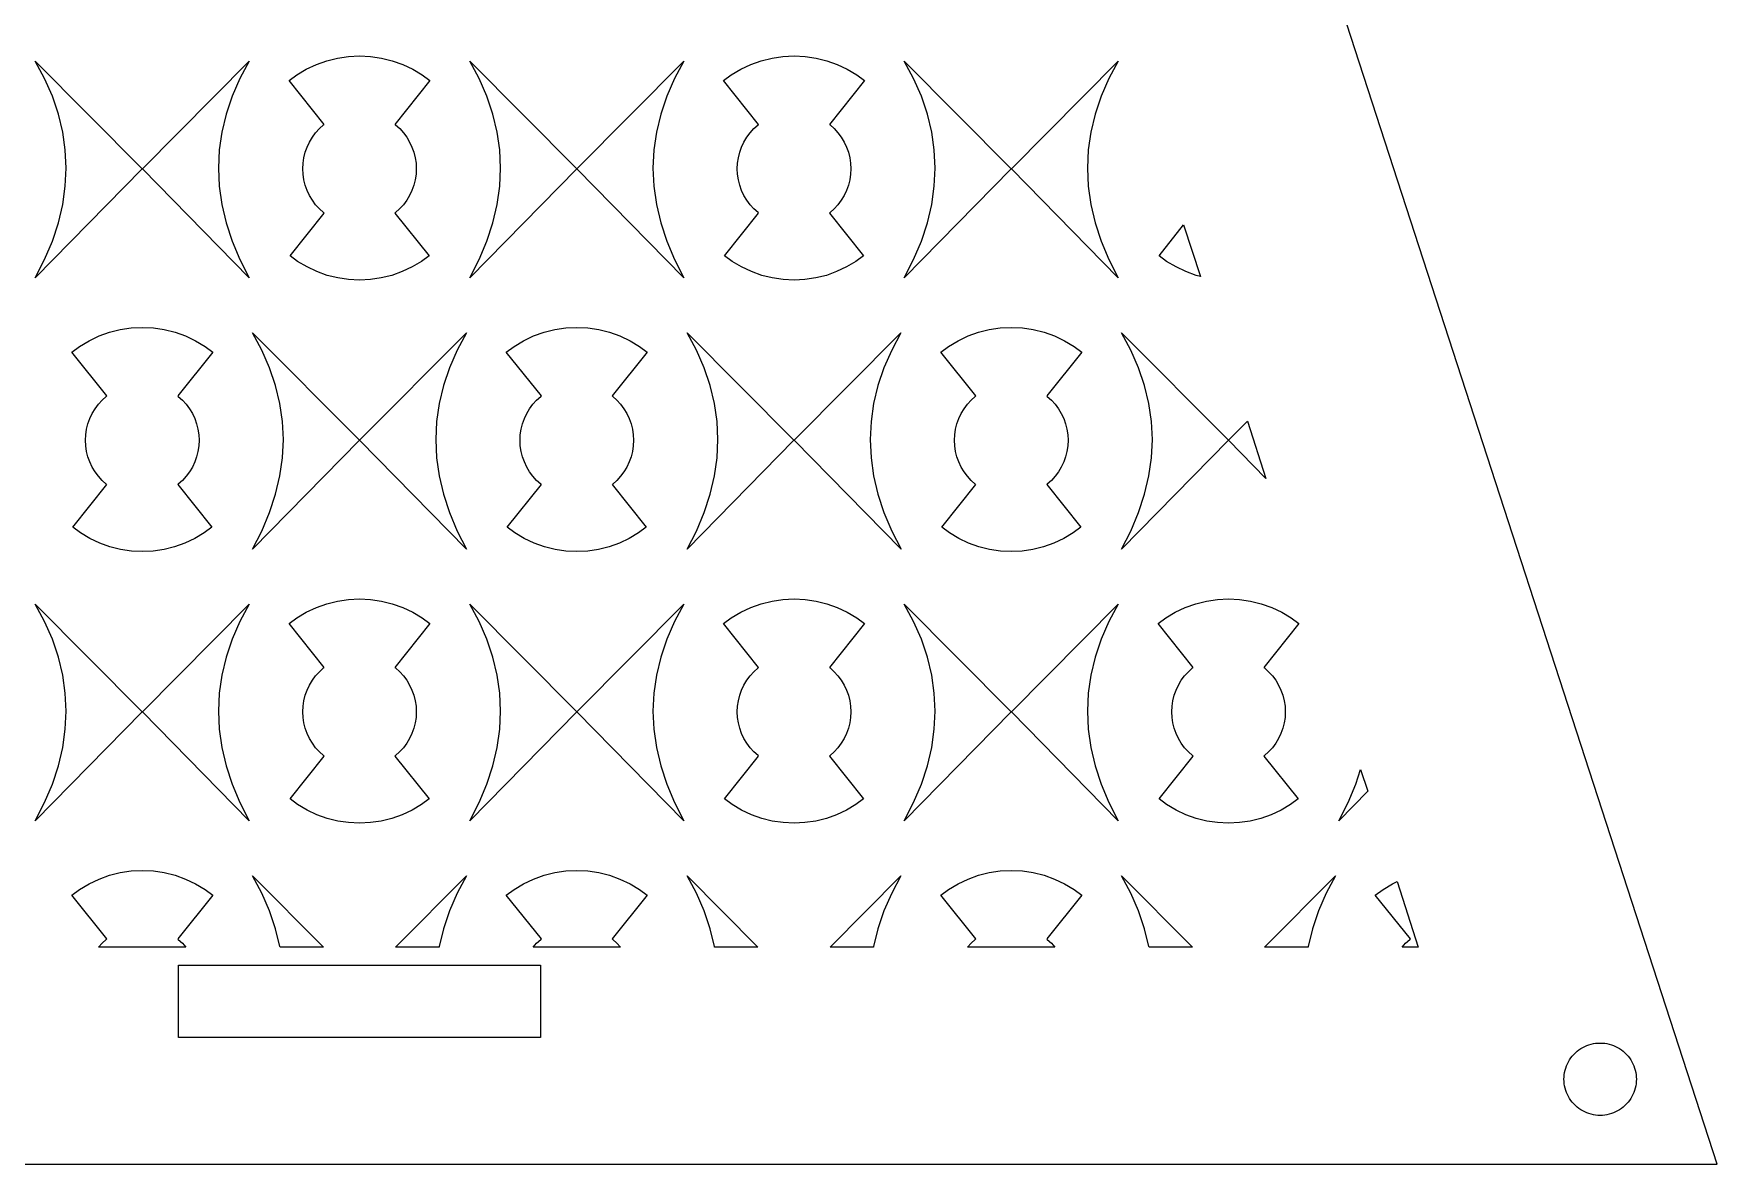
# Model space of a CAD drawing. Header units: metres. Extents: x -75 to 75, y 0 to 231.
# Drawn here: x -18 to 75, y 0 to 62.5 of the extents above; entities that cross this region are included whole.
import ezdxf

# ---------------------------------------------------------------- set-up
doc = ezdxf.new("R2010")
doc.units = ezdxf.units.M

msp = doc.modelspace()

# ---------------------------------------------------------------- linework, layer by layer
for p, q in [((75, 0), (0, 230.826)), ((-17.3955, 59.9837), (-17.9086, 60.9409)), ((-17.9086, 60.9409), (-12.0044, 55)), ((-11.9952, 55), (-6.091, 60.9409)), ((-6.091, 60.9409), (-6.60416, 59.9837)), ((-3.46436, 60.186), (-2.93976, 60.5005)), ((-2.93976, 60.5005), (-2.38632, 60.7623)), ((-2.38632, 60.7623), (-1.80954, 60.9683)), ((-1.80954, 60.9683), (-1.21628, 61.1171)), ((-1.21628, 61.1171), (-0.61157, 61.2068)), ((-0.61157, 61.2068), (0, 61.237)), ((0, 61.237), (0.61157, 61.2068)), ((0.61157, 61.2068), (1.21719, 61.1166)), ((1.21719, 61.1166), (1.81, 60.9683)), ((1.81, 60.9683), (2.38632, 60.7623)), ((2.38632, 60.7623), (2.93976, 60.5005)), ((2.93976, 60.5005), (3.46481, 60.1855)), ((6.60416, 59.9837), (6.091, 60.9409)), ((6.091, 60.9409), (11.9952, 55)), ((12.0044, 55), (17.9086, 60.9409)), ((17.9086, 60.9409), (17.3955, 59.9837)), ((20.5353, 60.186), (21.0599, 60.5005)), ((21.0599, 60.5005), (21.6133, 60.7623)), ((21.6133, 60.7623), (22.1901, 60.9683)), ((22.1901, 60.9683), (22.7834, 61.1171)), ((22.7834, 61.1171), (23.3881, 61.2068)), ((23.3881, 61.2068), (23.9996, 61.237)), ((23.9996, 61.237), (24.6112, 61.2068)), ((24.6112, 61.2068), (25.2168, 61.1166)), ((25.2168, 61.1166), (25.8096, 60.9683)), ((25.8096, 60.9683), (26.386, 60.7623)), ((26.386, 60.7623), (26.9394, 60.5005)), ((26.9394, 60.5005), (27.4644, 60.1855)), ((30.6042, 59.9837), (30.0911, 60.9409)), ((30.0911, 60.9409), (35.9953, 55)), ((36.0045, 55), (41.9087, 60.9409)), ((41.9087, 60.9409), (41.3956, 59.9837)), ((-16.967, 59.0031), (-17.3955, 59.9837)), ((-6.60416, 59.9837), (-7.03262, 59.0036)), ((-3.89145, 59.8692), (-3.46436, 60.186)), ((-1.95511, 57.4486), (-3.89145, 59.8692)), ((3.89145, 59.8692), (1.95511, 57.4486)), ((3.46481, 60.1855), (3.89145, 59.8692)), ((7.03262, 59.0031), (6.60416, 59.9837)), ((17.3955, 59.9837), (16.967, 59.0036)), ((20.1082, 59.8692), (20.5353, 60.186)), ((22.0445, 57.4486), (20.1082, 59.8692)), ((27.8915, 59.8688), (25.9552, 57.4486)), ((27.4644, 60.1855), (27.8915, 59.8688)), ((31.0327, 59.0031), (30.6042, 59.9837)), ((41.3956, 59.9837), (40.9671, 59.0036)), ((-16.6338, 58.0185), (-16.967, 59.0031)), ((-7.03262, 59.0036), (-7.36588, 58.0185)), ((7.36588, 58.0185), (7.03262, 59.0031)), ((16.967, 59.0036), (16.6338, 58.0185)), ((31.366, 58.0185), (31.0327, 59.0031)), ((40.9671, 59.0036), (40.6339, 58.0185)), ((-16.3953, 57.0293), (-16.6338, 58.0185)), ((-7.36588, 58.0185), (-7.60391, 57.0297)), ((7.60437, 57.0293), (7.36588, 58.0185)), ((16.6338, 58.0185), (16.3957, 57.0297)), ((31.6045, 57.0293), (31.366, 58.0185)), ((40.6339, 58.0185), (40.3958, 57.0297)), ((-16.2524, 56.0359), (-16.3953, 57.0293)), ((-7.60391, 57.0297), (-7.74673, 56.0364)), ((-2.76489, 56.4777), (-2.60696, 56.7413)), ((-2.60696, 56.7413), (-2.4234, 56.9885)), ((-2.4234, 56.9885), (-2.21695, 57.2165)), ((-2.21695, 57.2165), (-1.98898, 57.4234)), ((-1.98898, 57.4234), (-1.95511, 57.4486)), ((1.95511, 57.4486), (1.98898, 57.4234)), ((1.98898, 57.4234), (2.21695, 57.2165)), ((2.21695, 57.2165), (2.4234, 56.9885)), ((2.4234, 56.9885), (2.60696, 56.7413)), ((2.60696, 56.7413), (2.76489, 56.4777)), ((7.74719, 56.0359), (7.60437, 57.0293)), ((16.3957, 57.0297), (16.2529, 56.0364)), ((21.2347, 56.4777), (21.3927, 56.7413)), ((21.3927, 56.7413), (21.5762, 56.9885)), ((21.5762, 56.9885), (21.7827, 57.2165)), ((21.7827, 57.2165), (22.0107, 57.4234)), ((22.0107, 57.4234), (22.0445, 57.4486)), ((25.9552, 57.4486), (25.9891, 57.4234)), ((25.9891, 57.4234), (26.217, 57.2165)), ((26.217, 57.2165), (26.4235, 56.9885)), ((26.4235, 56.9885), (26.6071, 56.7413)), ((26.6071, 56.7413), (26.765, 56.4777)), ((31.7473, 56.0359), (31.6045, 57.0293)), ((40.3958, 57.0297), (40.253, 56.0364)), ((-16.2053, 55.0389), (-16.2524, 56.0359)), ((-7.74673, 56.0364), (-7.79434, 55.0389)), ((-3.0748, 55.612), (-3.00018, 55.9096)), ((-3.00018, 55.9096), (-2.89627, 56.1993)), ((-2.89627, 56.1993), (-2.76489, 56.4777)), ((2.76489, 56.4777), (2.89627, 56.1993)), ((2.89627, 56.1993), (3.00018, 55.9096)), ((3.00018, 55.9096), (3.0748, 55.6111)), ((7.79434, 55.0389), (7.74719, 56.0359)), ((16.2529, 56.0364), (16.2053, 55.0389)), ((20.9248, 55.612), (20.9995, 55.9096)), ((20.9995, 55.9096), (21.1034, 56.1993)), ((21.1034, 56.1993), (21.2347, 56.4777)), ((26.765, 56.4777), (26.8964, 56.1993)), ((26.8964, 56.1993), (27.0003, 55.9096)), ((27.0003, 55.9096), (27.0749, 55.6111)), ((31.7944, 55.0389), (31.7473, 56.0359)), ((40.253, 56.0364), (40.2054, 55.0389)), ((-12.0044, 55), (-17.9091, 48.9813)), ((-16.2529, 54.0369), (-16.2053, 55.0389)), ((-6.09055, 48.9813), (-11.9952, 55)), ((-7.79434, 55.0389), (-7.74719, 54.0373)), ((-3.13477, 55), (-3.11966, 55.3072)), ((-3.12012, 54.6933), (-3.13477, 55)), ((-3.11966, 55.3072), (-3.0748, 55.612)), ((3.0748, 55.6111), (3.12012, 55.3067)), ((3.13477, 55), (3.11966, 54.6928)), ((3.12012, 55.3067), (3.13477, 55)), ((11.9952, 55), (6.09055, 48.9813)), ((7.74673, 54.0369), (7.79434, 55.0389)), ((17.9091, 48.9813), (12.0044, 55)), ((16.2053, 55.0389), (16.2524, 54.0373)), ((20.8649, 55), (20.88, 55.3072)), ((20.8795, 54.6933), (20.8649, 55)), ((20.88, 55.3072), (20.9248, 55.612)), ((27.0749, 55.6111), (27.1202, 55.3067)), ((27.1349, 55), (27.1198, 54.6928)), ((27.1202, 55.3067), (27.1349, 55)), ((35.9953, 55), (30.0906, 48.9813)), ((31.7468, 54.0369), (31.7944, 55.0389)), ((41.9092, 48.9813), (36.0045, 55)), ((40.2054, 55.0389), (40.2525, 54.0373)), ((-16.3957, 53.0307), (-16.2529, 54.0369)), ((-7.74719, 54.0373), (-7.60437, 53.0307)), ((-3.0748, 54.3889), (-3.12012, 54.6933)), ((-3.00018, 54.0904), (-3.0748, 54.3889)), ((-2.89627, 53.8007), (-3.00018, 54.0904)), ((3.00018, 54.0904), (2.89627, 53.8002)), ((3.07434, 54.388), (3.00018, 54.0904)), ((3.11966, 54.6928), (3.07434, 54.388)), ((7.60391, 53.0307), (7.74673, 54.0369)), ((16.2524, 54.0373), (16.3953, 53.0307)), ((20.9248, 54.3889), (20.8795, 54.6933)), ((20.9995, 54.0904), (20.9248, 54.3889)), ((21.1034, 53.8007), (20.9995, 54.0904)), ((27.0003, 54.0904), (26.8964, 53.8002)), ((27.0744, 54.388), (27.0003, 54.0904)), ((27.1198, 54.6928), (27.0744, 54.388)), ((31.604, 53.0307), (31.7468, 54.0369)), ((40.2525, 54.0373), (40.3954, 53.0307)), ((-16.6338, 52.0204), (-16.3957, 53.0307)), ((-7.60437, 53.0307), (-7.36588, 52.0204)), ((-2.76489, 53.5223), (-2.89627, 53.8007)), ((-2.60696, 53.2587), (-2.76489, 53.5223)), ((-2.4234, 53.0115), (-2.60696, 53.2587)), ((-2.21695, 52.7835), (-2.4234, 53.0115)), ((2.4234, 53.0115), (2.21649, 52.7831)), ((2.60651, 53.2582), (2.4234, 53.0115)), ((2.76489, 53.5223), (2.60651, 53.2582)), ((2.89627, 53.8002), (2.76489, 53.5223)), ((7.36588, 52.0204), (7.60391, 53.0307)), ((16.3953, 53.0307), (16.6338, 52.0204)), ((21.2347, 53.5223), (21.1034, 53.8007)), ((21.3927, 53.2587), (21.2347, 53.5223)), ((21.5762, 53.0115), (21.3927, 53.2587)), ((21.7827, 52.7835), (21.5762, 53.0115)), ((26.4235, 53.0115), (26.2166, 52.7831)), ((26.6066, 53.2582), (26.4235, 53.0115)), ((26.765, 53.5223), (26.6066, 53.2582)), ((26.8964, 53.8002), (26.765, 53.5223)), ((31.366, 52.0204), (31.604, 53.0307)), ((40.3954, 53.0307), (40.6339, 52.0204)), ((-3.83926, 50.1962), (-1.95511, 52.5514)), ((-1.98898, 52.5766), (-2.21695, 52.7835)), ((-1.95511, 52.5514), (-1.98898, 52.5766)), ((1.98898, 52.5766), (1.95511, 52.5514)), ((1.95511, 52.5514), (3.83926, 50.1962)), ((2.21649, 52.7831), (1.98898, 52.5766)), ((20.1604, 50.1962), (22.0445, 52.5514)), ((22.0107, 52.5766), (21.7827, 52.7835)), ((22.0445, 52.5514), (22.0107, 52.5766)), ((25.9891, 52.5766), (25.9552, 52.5514)), ((25.9552, 52.5514), (27.8389, 50.1967)), ((26.2166, 52.7831), (25.9891, 52.5766)), ((-16.967, 51.0051), (-16.6338, 52.0204)), ((-7.36588, 52.0204), (-7.03262, 51.0056)), ((7.03262, 51.0051), (7.36588, 52.0204)), ((16.6338, 52.0204), (16.967, 51.0056)), ((31.0327, 51.0051), (31.366, 52.0204)), ((40.6339, 52.0204), (40.9671, 51.0056)), ((44.1605, 50.1962), (45.5204, 51.8961)), ((45.5204, 51.8961), (46.4437, 49.0544)), ((-17.3955, 49.9861), (-16.967, 51.0051)), ((-7.03262, 51.0056), (-6.60416, 49.9861)), ((6.60416, 49.9861), (7.03262, 51.0051)), ((16.967, 51.0056), (17.3955, 49.9861)), ((30.6042, 49.9861), (31.0327, 51.0051)), ((40.9671, 51.0056), (41.3956, 49.9861)), ((-17.9091, 48.9813), (-17.3955, 49.9861)), ((-6.60416, 49.9861), (-6.09055, 48.9813)), ((-3.41812, 49.884), (-3.83926, 50.1962)), ((-2.90039, 49.5737), (-3.41812, 49.884)), ((-2.35428, 49.3155), (-2.90039, 49.5737)), ((-1.78574, 49.1118), (-2.35428, 49.3155)), ((2.35428, 49.3155), (1.78528, 49.1118)), ((2.90039, 49.5737), (2.35428, 49.3155)), ((3.41766, 49.8836), (2.90039, 49.5737)), ((3.83926, 50.1962), (3.41766, 49.8836)), ((6.09055, 48.9813), (6.60416, 49.9861)), ((17.3955, 49.9861), (17.9091, 48.9813)), ((20.5815, 49.884), (20.1604, 50.1962)), ((21.0992, 49.5737), (20.5815, 49.884)), ((21.6454, 49.3155), (21.0992, 49.5737)), ((22.2139, 49.1118), (21.6454, 49.3155)), ((26.3539, 49.3155), (25.7849, 49.1118)), ((26.9, 49.5737), (26.3539, 49.3155)), ((27.4173, 49.8836), (26.9, 49.5737)), ((27.8389, 50.1967), (27.4173, 49.8836)), ((30.0906, 48.9813), (30.6042, 49.9861)), ((41.3956, 49.9861), (41.9092, 48.9813)), ((44.5816, 49.884), (44.1605, 50.1962)), ((45.0993, 49.5737), (44.5816, 49.884)), ((45.6454, 49.3155), (45.0993, 49.5737)), ((46.214, 49.1118), (45.6454, 49.3155)), ((-1.20071, 48.9658), (-1.78574, 49.1118)), ((-0.60333, 48.877), (-1.20071, 48.9658)), ((0, 48.8467), (-0.60333, 48.877)), ((0.60333, 48.877), (0, 48.8467)), ((1.1998, 48.9653), (0.60333, 48.877)), ((1.78528, 49.1118), (1.1998, 48.9653)), ((22.7989, 48.9658), (22.2139, 49.1118)), ((23.3963, 48.877), (22.7989, 48.9658)), ((23.9996, 48.8467), (23.3963, 48.877)), ((24.603, 48.877), (23.9996, 48.8467)), ((25.1994, 48.9653), (24.603, 48.877)), ((25.7849, 49.1118), (25.1994, 48.9653)), ((46.4437, 49.0544), (46.214, 49.1118)), ((-14.9396, 45.5005), (-14.3861, 45.7623)), ((-14.3861, 45.7623), (-13.8094, 45.9683)), ((-13.8094, 45.9683), (-13.2161, 46.1171)), ((-13.2161, 46.1171), (-12.6114, 46.2068)), ((-12.6114, 46.2068), (-11.9998, 46.237)), ((-11.9998, 46.237), (-11.3882, 46.2068)), ((-11.3882, 46.2068), (-10.7826, 46.1166)), ((-10.7826, 46.1166), (-10.1898, 45.9683)), ((-10.1898, 45.9683), (-9.61349, 45.7623)), ((-9.61349, 45.7623), (-9.06006, 45.5005)), ((-5.39566, 44.9837), (-5.90881, 45.9409)), ((-5.90881, 45.9409), (-0.00458, 40)), ((0.00458, 40), (5.90881, 45.9409)), ((5.90881, 45.9409), (5.39566, 44.9837)), ((9.06006, 45.5005), (9.61349, 45.7623)), ((9.61349, 45.7623), (10.1903, 45.9683)), ((10.1903, 45.9683), (10.7835, 46.1171)), ((10.7835, 46.1171), (11.3882, 46.2068)), ((11.3882, 46.2068), (11.9998, 46.237)), ((11.9998, 46.237), (12.6114, 46.2068)), ((12.6114, 46.2068), (13.217, 46.1166)), ((13.217, 46.1166), (13.8098, 45.9683)), ((13.8098, 45.9683), (14.3861, 45.7623)), ((14.3861, 45.7623), (14.9396, 45.5005)), ((18.604, 44.9837), (18.0908, 45.9409)), ((18.0908, 45.9409), (23.9951, 40)), ((24.0042, 40), (29.9084, 45.9409)), ((29.9084, 45.9409), (29.3953, 44.9837)), ((33.0602, 45.5005), (33.6136, 45.7623)), ((33.6136, 45.7623), (34.1904, 45.9683)), ((34.1904, 45.9683), (34.7836, 46.1171)), ((34.7836, 46.1171), (35.3883, 46.2068)), ((35.3883, 46.2068), (35.9999, 46.237)), ((35.9999, 46.237), (36.6115, 46.2068)), ((36.6115, 46.2068), (37.2171, 46.1166)), ((37.2171, 46.1166), (37.8099, 45.9683)), ((37.8099, 45.9683), (38.3862, 45.7623)), ((38.3862, 45.7623), (38.9397, 45.5005)), ((42.6041, 44.9837), (42.0909, 45.9409)), ((42.0909, 45.9409), (47.9951, 40)), ((-15.8913, 44.8692), (-15.4642, 45.186)), ((-13.9549, 42.4486), (-15.8913, 44.8692)), ((-15.4642, 45.186), (-14.9396, 45.5005)), ((-8.10837, 44.8692), (-10.0447, 42.4486)), ((-9.06006, 45.5005), (-8.535, 45.1855)), ((-8.535, 45.1855), (-8.10837, 44.8692)), ((-4.96719, 44.0031), (-5.39566, 44.9837)), ((5.39566, 44.9837), (4.96719, 44.0036)), ((8.10837, 44.8692), (8.53546, 45.186)), ((10.0447, 42.4486), (8.10837, 44.8692)), ((8.53546, 45.186), (9.06006, 45.5005)), ((15.8913, 44.8692), (13.9549, 42.4486)), ((14.9396, 45.5005), (15.4646, 45.1855)), ((15.4646, 45.1855), (15.8913, 44.8692)), ((19.0324, 44.0031), (18.604, 44.9837)), ((29.3953, 44.9837), (28.9668, 44.0036)), ((32.108, 44.8688), (32.5356, 45.186)), ((34.0443, 42.4486), (32.108, 44.8688)), ((32.5356, 45.186), (33.0602, 45.5005)), ((39.8914, 44.8692), (37.955, 42.4486)), ((38.9397, 45.5005), (39.4647, 45.1855)), ((39.4647, 45.1855), (39.8914, 44.8692)), ((43.0325, 44.0031), (42.6041, 44.9837)), ((-4.63394, 43.0185), (-4.96719, 44.0031)), ((4.96719, 44.0036), (4.63394, 43.0185)), ((19.3657, 43.0185), (19.0324, 44.0031)), ((28.9668, 44.0036), (28.6336, 43.0185)), ((43.3658, 43.0185), (43.0325, 44.0031)), ((-4.39545, 42.0293), (-4.63394, 43.0185)), ((4.63394, 43.0185), (4.3959, 42.0297)), ((19.6042, 42.0293), (19.3657, 43.0185)), ((28.6336, 43.0185), (28.3955, 42.0297)), ((43.6043, 42.0293), (43.3658, 43.0185)), ((-14.6068, 41.7413), (-14.4232, 41.9885)), ((-14.4232, 41.9885), (-14.2168, 42.2165)), ((-14.2168, 42.2165), (-13.9888, 42.4234)), ((-13.9888, 42.4234), (-13.9549, 42.4486)), ((-10.0447, 42.4486), (-10.0108, 42.4234)), ((-10.0108, 42.4234), (-9.78287, 42.2165)), ((-9.78287, 42.2165), (-9.57642, 41.9885)), ((-9.57642, 41.9885), (-9.39285, 41.7413)), ((-4.25262, 41.0359), (-4.39545, 42.0293)), ((4.3959, 42.0297), (4.25308, 41.0364)), ((9.39285, 41.7413), (9.57642, 41.9885)), ((9.57642, 41.9885), (9.78287, 42.2165)), ((9.78287, 42.2165), (10.0108, 42.4234)), ((10.0108, 42.4234), (10.0447, 42.4486)), ((13.9549, 42.4486), (13.9888, 42.4234)), ((13.9888, 42.4234), (14.2168, 42.2165)), ((14.2168, 42.2165), (14.4232, 41.9885)), ((14.4232, 41.9885), (14.6068, 41.7413)), ((19.747, 41.0359), (19.6042, 42.0293)), ((28.3955, 42.0297), (28.2527, 41.0364)), ((33.3925, 41.7413), (33.576, 41.9885)), ((33.576, 41.9885), (33.7825, 42.2165)), ((33.7825, 42.2165), (34.0105, 42.4234)), ((34.0105, 42.4234), (34.0443, 42.4486)), ((37.955, 42.4486), (37.9889, 42.4234)), ((37.9889, 42.4234), (38.2169, 42.2165)), ((38.2169, 42.2165), (38.4233, 41.9885)), ((38.4233, 41.9885), (38.6069, 41.7413)), ((43.7471, 41.0359), (43.6043, 42.0293)), ((-15, 40.9096), (-14.8961, 41.1993)), ((-14.8961, 41.1993), (-14.7647, 41.4777)), ((-14.7647, 41.4777), (-14.6068, 41.7413)), ((-9.39285, 41.7413), (-9.23492, 41.4777)), ((-9.23492, 41.4777), (-9.10355, 41.1993)), ((-9.10355, 41.1993), (-8.99963, 40.9096)), ((-4.20547, 40.0389), (-4.25262, 41.0359)), ((4.25308, 41.0364), (4.20547, 40.0389)), ((8.99963, 40.9096), (9.10355, 41.1993)), ((9.10355, 41.1993), (9.23492, 41.4777)), ((9.23492, 41.4777), (9.39285, 41.7413)), ((14.6068, 41.7413), (14.7647, 41.4777)), ((14.7647, 41.4777), (14.8961, 41.1993)), ((14.8961, 41.1993), (15, 40.9096)), ((19.7942, 40.0389), (19.747, 41.0359)), ((28.2527, 41.0364), (28.2051, 40.0389)), ((32.9993, 40.9096), (33.1032, 41.1993)), ((33.1032, 41.1993), (33.2346, 41.4777)), ((33.2346, 41.4777), (33.3925, 41.7413)), ((38.6069, 41.7413), (38.7648, 41.4777)), ((38.7648, 41.4777), (38.8962, 41.1993)), ((38.8962, 41.1993), (39.0001, 40.9096)), ((43.7943, 40.0389), (43.7471, 41.0359)), ((48.0043, 40), (49.0453, 41.0475)), ((49.0453, 41.0475), (50.0697, 37.8947)), ((-15.1346, 40), (-15.1195, 40.3072)), ((-15.1199, 39.6933), (-15.1346, 40)), ((-15.1195, 40.3072), (-15.0746, 40.612)), ((-15.0746, 40.612), (-15, 40.9096)), ((-8.99963, 40.9096), (-8.92502, 40.6111)), ((-8.92502, 40.6111), (-8.8797, 40.3067)), ((-8.86505, 40), (-8.88016, 39.6928)), ((-8.8797, 40.3067), (-8.86505, 40)), ((-0.00458, 40), (-5.90927, 33.9813)), ((-4.25308, 39.0369), (-4.20547, 40.0389)), ((5.90927, 33.9813), (0.00458, 40)), ((4.20547, 40.0389), (4.25262, 39.0373)), ((8.86505, 40), (8.88016, 40.3072)), ((8.8797, 39.6933), (8.86505, 40)), ((8.88016, 40.3072), (8.92502, 40.612)), ((8.92502, 40.612), (8.99963, 40.9096)), ((15, 40.9096), (15.0746, 40.6111)), ((15.0746, 40.6111), (15.1199, 40.3067)), ((15.1346, 40), (15.1195, 39.6928)), ((15.1199, 40.3067), (15.1346, 40)), ((23.9951, 40), (18.0904, 33.9813)), ((19.7466, 39.0369), (19.7942, 40.0389)), ((29.9089, 33.9813), (24.0042, 40)), ((28.2051, 40.0389), (28.2523, 39.0373)), ((32.8647, 40), (32.8798, 40.3072)), ((32.8793, 39.6933), (32.8647, 40)), ((32.8798, 40.3072), (32.9247, 40.612)), ((32.9247, 40.612), (32.9993, 40.9096)), ((39.0001, 40.9096), (39.0747, 40.6111)), ((39.0747, 40.6111), (39.12, 40.3067)), ((39.1347, 40), (39.1196, 39.6928)), ((39.12, 40.3067), (39.1347, 40)), ((47.9951, 40), (42.0905, 33.9813)), ((43.7466, 39.0369), (43.7943, 40.0389)), ((50.0697, 37.8947), (48.0043, 40)), ((-15.0746, 39.3889), (-15.1199, 39.6933)), ((-15, 39.0904), (-15.0746, 39.3889)), ((-14.8961, 38.8007), (-15, 39.0904)), ((-8.99963, 39.0904), (-9.10355, 38.8002)), ((-8.92548, 39.388), (-8.99963, 39.0904)), ((-8.88016, 39.6928), (-8.92548, 39.388)), ((8.92502, 39.3889), (8.8797, 39.6933)), ((8.99963, 39.0904), (8.92502, 39.3889)), ((9.10355, 38.8007), (8.99963, 39.0904)), ((15, 39.0904), (14.8961, 38.8002)), ((15.0742, 39.388), (15, 39.0904)), ((15.1195, 39.6928), (15.0742, 39.388)), ((32.9247, 39.3889), (32.8793, 39.6933)), ((32.9993, 39.0904), (32.9247, 39.3889)), ((33.1032, 38.8007), (32.9993, 39.0904)), ((39.0001, 39.0904), (38.8962, 38.8002)), ((39.0742, 39.388), (39.0001, 39.0904)), ((39.1196, 39.6928), (39.0742, 39.388)), ((-14.7647, 38.5223), (-14.8961, 38.8007)), ((-14.6068, 38.2587), (-14.7647, 38.5223)), ((-14.4232, 38.0115), (-14.6068, 38.2587)), ((-9.39331, 38.2582), (-9.57642, 38.0115)), ((-9.23492, 38.5223), (-9.39331, 38.2582)), ((-9.10355, 38.8002), (-9.23492, 38.5223)), ((-4.3959, 38.0307), (-4.25308, 39.0369)), ((4.25262, 39.0373), (4.39545, 38.0307)), ((9.23492, 38.5223), (9.10355, 38.8007)), ((9.39285, 38.2587), (9.23492, 38.5223)), ((9.57642, 38.0115), (9.39285, 38.2587)), ((14.6063, 38.2582), (14.4232, 38.0115)), ((14.7647, 38.5223), (14.6063, 38.2582)), ((14.8961, 38.8002), (14.7647, 38.5223)), ((19.6037, 38.0307), (19.7466, 39.0369)), ((28.2523, 39.0373), (28.3951, 38.0307)), ((33.2346, 38.5223), (33.1032, 38.8007)), ((33.3925, 38.2587), (33.2346, 38.5223)), ((33.576, 38.0115), (33.3925, 38.2587)), ((38.6064, 38.2582), (38.4233, 38.0115)), ((38.7648, 38.5223), (38.6064, 38.2582)), ((38.8962, 38.8002), (38.7648, 38.5223)), ((43.6038, 38.0307), (43.7466, 39.0369)), ((-15.8391, 35.1962), (-13.9549, 37.5514)), ((-14.2168, 37.7835), (-14.4232, 38.0115)), ((-13.9888, 37.5766), (-14.2168, 37.7835)), ((-13.9549, 37.5514), (-13.9888, 37.5766)), ((-10.0108, 37.5766), (-10.0447, 37.5514)), ((-10.0447, 37.5514), (-8.16055, 35.1962)), ((-9.78333, 37.7831), (-10.0108, 37.5766)), ((-9.57642, 38.0115), (-9.78333, 37.7831)), ((-4.63394, 37.0204), (-4.3959, 38.0307)), ((4.39545, 38.0307), (4.63394, 37.0204)), ((8.16055, 35.1962), (10.0447, 37.5514)), ((9.78287, 37.7835), (9.57642, 38.0115)), ((10.0108, 37.5766), (9.78287, 37.7835)), ((10.0447, 37.5514), (10.0108, 37.5766)), ((13.9888, 37.5766), (13.9549, 37.5514)), ((13.9549, 37.5514), (15.8391, 35.1962)), ((14.2163, 37.7831), (13.9888, 37.5766)), ((14.4232, 38.0115), (14.2163, 37.7831)), ((19.3657, 37.0204), (19.6037, 38.0307)), ((28.3951, 38.0307), (28.6336, 37.0204)), ((32.1606, 35.1967), (34.0443, 37.5514)), ((33.7825, 37.7835), (33.576, 38.0115)), ((34.0105, 37.5766), (33.7825, 37.7835)), ((34.0443, 37.5514), (34.0105, 37.5766)), ((37.9889, 37.5766), (37.955, 37.5514)), ((37.955, 37.5514), (39.8392, 35.1962)), ((38.2164, 37.7831), (37.9889, 37.5766)), ((38.4233, 38.0115), (38.2164, 37.7831)), ((43.3658, 37.0204), (43.6038, 38.0307)), ((-4.96719, 36.0051), (-4.63394, 37.0204)), ((4.63394, 37.0204), (4.96719, 36.0056)), ((19.0324, 36.0051), (19.3657, 37.0204)), ((28.6336, 37.0204), (28.9668, 36.0056)), ((43.0325, 36.0051), (43.3658, 37.0204)), ((-5.39566, 34.9861), (-4.96719, 36.0051)), ((4.96719, 36.0056), (5.39566, 34.9861)), ((18.604, 34.9861), (19.0324, 36.0051)), ((28.9668, 36.0056), (29.3953, 34.9861)), ((42.6041, 34.9861), (43.0325, 36.0051)), ((-15.4179, 34.884), (-15.8391, 35.1962)), ((-14.9002, 34.5737), (-15.4179, 34.884)), ((-14.3541, 34.3155), (-14.9002, 34.5737)), ((-9.09943, 34.5737), (-9.64554, 34.3155)), ((-8.58215, 34.8836), (-9.09943, 34.5737)), ((-8.16055, 35.1962), (-8.58215, 34.8836)), ((-5.90927, 33.9813), (-5.39566, 34.9861)), ((5.39566, 34.9861), (5.90927, 33.9813)), ((8.5817, 34.884), (8.16055, 35.1962)), ((9.09943, 34.5737), (8.5817, 34.884)), ((9.64554, 34.3155), (9.09943, 34.5737)), ((14.9002, 34.5737), (14.3541, 34.3155)), ((15.4175, 34.8836), (14.9002, 34.5737)), ((15.8391, 35.1962), (15.4175, 34.8836)), ((18.0904, 33.9813), (18.604, 34.9861)), ((29.3953, 34.9861), (29.9089, 33.9813)), ((32.5818, 34.884), (32.1606, 35.1967)), ((33.0995, 34.5737), (32.5818, 34.884)), ((33.6456, 34.3155), (33.0995, 34.5737)), ((38.9003, 34.5737), (38.3542, 34.3155)), ((39.4176, 34.8836), (38.9003, 34.5737)), ((39.8392, 35.1962), (39.4176, 34.8836)), ((42.0905, 33.9813), (42.6041, 34.9861)), ((-13.7856, 34.1118), (-14.3541, 34.3155)), ((-13.2005, 33.9658), (-13.7856, 34.1118)), ((-12.6031, 33.877), (-13.2005, 33.9658)), ((-11.9998, 33.8467), (-12.6031, 33.877)), ((-11.3965, 33.877), (-11.9998, 33.8467)), ((-10.8, 33.9653), (-11.3965, 33.877)), ((-10.2145, 34.1118), (-10.8, 33.9653)), ((-9.64554, 34.3155), (-10.2145, 34.1118)), ((10.2141, 34.1118), (9.64554, 34.3155)), ((10.7991, 33.9658), (10.2141, 34.1118)), ((11.3965, 33.877), (10.7991, 33.9658)), ((11.9998, 33.8467), (11.3965, 33.877)), ((12.6031, 33.877), (11.9998, 33.8467)), ((13.1996, 33.9653), (12.6031, 33.877)), ((13.7851, 34.1118), (13.1996, 33.9653)), ((14.3541, 34.3155), (13.7851, 34.1118)), ((34.2142, 34.1118), (33.6456, 34.3155)), ((34.7992, 33.9658), (34.2142, 34.1118)), ((35.3966, 33.877), (34.7992, 33.9658)), ((35.9999, 33.8467), (35.3966, 33.877)), ((36.6032, 33.877), (35.9999, 33.8467)), ((37.1997, 33.9653), (36.6032, 33.877)), ((37.7852, 34.1118), (37.1997, 33.9653)), ((38.3542, 34.3155), (37.7852, 34.1118)), ((-17.3955, 29.9837), (-17.9086, 30.9409)), ((-17.9086, 30.9409), (-12.0044, 25)), ((-11.9952, 25), (-6.091, 30.9409)), ((-6.091, 30.9409), (-6.60416, 29.9837)), ((-2.93976, 30.5005), (-2.38632, 30.7623)), ((-2.38632, 30.7623), (-1.80954, 30.9683)), ((-1.80954, 30.9683), (-1.21628, 31.1171)), ((-1.21628, 31.1171), (-0.61157, 31.2068)), ((-0.61157, 31.2068), (0, 31.237)), ((0, 31.237), (0.61157, 31.2068)), ((0.61157, 31.2068), (1.21719, 31.1166)), ((1.21719, 31.1166), (1.81, 30.9683)), ((1.81, 30.9683), (2.38632, 30.7623)), ((2.38632, 30.7623), (2.93976, 30.5005)), ((6.60416, 29.9837), (6.091, 30.9409)), ((6.091, 30.9409), (11.9952, 25)), ((12.0044, 25), (17.9086, 30.9409)), ((17.9086, 30.9409), (17.3955, 29.9837)), ((21.0599, 30.5005), (21.6133, 30.7623)), ((21.6133, 30.7623), (22.1901, 30.9683)), ((22.1901, 30.9683), (22.7834, 31.1171)), ((22.7834, 31.1171), (23.3881, 31.2068)), ((23.3881, 31.2068), (23.9996, 31.237)), ((23.9996, 31.237), (24.6112, 31.2068)), ((24.6112, 31.2068), (25.2168, 31.1166)), ((25.2168, 31.1166), (25.8096, 30.9683)), ((25.8096, 30.9683), (26.386, 30.7623)), ((26.386, 30.7623), (26.9394, 30.5005)), ((30.6042, 29.9837), (30.0911, 30.9409)), ((30.0911, 30.9409), (35.9953, 25)), ((36.0045, 25), (41.9087, 30.9409)), ((41.9087, 30.9409), (41.3956, 29.9837)), ((45.06, 30.5005), (45.6134, 30.7623)), ((45.6134, 30.7623), (46.1902, 30.9683)), ((46.1902, 30.9683), (46.7834, 31.1171)), ((46.7834, 31.1171), (47.3882, 31.2068)), ((47.3882, 31.2068), (47.9997, 31.237)), ((47.9997, 31.237), (48.6113, 31.2068)), ((48.6113, 31.2068), (49.2169, 31.1166)), ((49.2169, 31.1166), (49.8097, 30.9683)), ((49.8097, 30.9683), (50.386, 30.7623)), ((50.386, 30.7623), (50.9395, 30.5005)), ((-16.967, 29.0031), (-17.3955, 29.9837)), ((-6.60416, 29.9837), (-7.03262, 29.0036)), ((-3.89145, 29.8692), (-3.46436, 30.186)), ((-1.95511, 27.4486), (-3.89145, 29.8692)), ((-3.46436, 30.186), (-2.93976, 30.5005)), ((3.89145, 29.8692), (1.95511, 27.4486)), ((2.93976, 30.5005), (3.46481, 30.1855)), ((3.46481, 30.1855), (3.89145, 29.8692)), ((7.03262, 29.0031), (6.60416, 29.9837)), ((17.3955, 29.9837), (16.967, 29.0036)), ((20.1082, 29.8692), (20.5353, 30.186)), ((22.0445, 27.4486), (20.1082, 29.8692)), ((20.5353, 30.186), (21.0599, 30.5005)), ((27.8915, 29.8688), (25.9552, 27.4486)), ((26.9394, 30.5005), (27.4644, 30.1855)), ((27.4644, 30.1855), (27.8915, 29.8688)), ((31.0327, 29.0031), (30.6042, 29.9837)), ((41.3956, 29.9837), (40.9671, 29.0036)), ((44.1083, 29.8692), (44.5354, 30.186)), ((46.0446, 27.4486), (44.1083, 29.8692)), ((44.5354, 30.186), (45.06, 30.5005)), ((51.8916, 29.8688), (49.9553, 27.4486)), ((50.9395, 30.5005), (51.4645, 30.1855)), ((51.4645, 30.1855), (51.8916, 29.8688)), ((-16.6338, 28.0185), (-16.967, 29.0031)), ((-7.03262, 29.0036), (-7.36588, 28.0185)), ((7.36588, 28.0185), (7.03262, 29.0031)), ((16.967, 29.0036), (16.6338, 28.0185)), ((31.366, 28.0185), (31.0327, 29.0031)), ((40.9671, 29.0036), (40.6339, 28.0185)), ((-16.3953, 27.0293), (-16.6338, 28.0185)), ((-7.36588, 28.0185), (-7.60391, 27.0297)), ((7.60437, 27.0293), (7.36588, 28.0185)), ((16.6338, 28.0185), (16.3957, 27.0297)), ((31.6045, 27.0293), (31.366, 28.0185)), ((40.6339, 28.0185), (40.3958, 27.0297)), ((-16.2524, 26.0359), (-16.3953, 27.0293)), ((-7.60391, 27.0297), (-7.74673, 26.0364)), ((-2.60696, 26.7413), (-2.4234, 26.9885)), ((-2.4234, 26.9885), (-2.21695, 27.2165)), ((-2.21695, 27.2165), (-1.98898, 27.4234)), ((-1.98898, 27.4234), (-1.95511, 27.4486)), ((1.95511, 27.4486), (1.98898, 27.4234)), ((1.98898, 27.4234), (2.21695, 27.2165)), ((2.21695, 27.2165), (2.4234, 26.9885)), ((2.4234, 26.9885), (2.60696, 26.7413)), ((7.74719, 26.0359), (7.60437, 27.0293)), ((16.3957, 27.0297), (16.2529, 26.0364)), ((21.3927, 26.7413), (21.5762, 26.9885)), ((21.5762, 26.9885), (21.7827, 27.2165)), ((21.7827, 27.2165), (22.0107, 27.4234)), ((22.0107, 27.4234), (22.0445, 27.4486)), ((25.9552, 27.4486), (25.9891, 27.4234)), ((25.9891, 27.4234), (26.217, 27.2165)), ((26.217, 27.2165), (26.4235, 26.9885)), ((26.4235, 26.9885), (26.6071, 26.7413)), ((31.7473, 26.0359), (31.6045, 27.0293)), ((40.3958, 27.0297), (40.253, 26.0364)), ((45.3928, 26.7413), (45.5763, 26.9885)), ((45.5763, 26.9885), (45.7828, 27.2165)), ((45.7828, 27.2165), (46.0107, 27.4234)), ((46.0107, 27.4234), (46.0446, 27.4486)), ((49.9553, 27.4486), (49.9892, 27.4234)), ((49.9892, 27.4234), (50.2171, 27.2165)), ((50.2171, 27.2165), (50.4236, 26.9885)), ((50.4236, 26.9885), (50.6071, 26.7413)), ((-3.00018, 25.9096), (-2.89627, 26.1993)), ((-2.89627, 26.1993), (-2.76489, 26.4777)), ((-2.76489, 26.4777), (-2.60696, 26.7413)), ((2.60696, 26.7413), (2.76489, 26.4777)), ((2.76489, 26.4777), (2.89627, 26.1993)), ((2.89627, 26.1993), (3.00018, 25.9096)), ((20.9995, 25.9096), (21.1034, 26.1993)), ((21.1034, 26.1993), (21.2347, 26.4777)), ((21.2347, 26.4777), (21.3927, 26.7413)), ((26.6071, 26.7413), (26.765, 26.4777)), ((26.765, 26.4777), (26.8964, 26.1993)), ((26.8964, 26.1993), (27.0003, 25.9096)), ((44.9995, 25.9096), (45.1035, 26.1993)), ((45.1035, 26.1993), (45.2348, 26.4777)), ((45.2348, 26.4777), (45.3928, 26.7413)), ((50.6071, 26.7413), (50.7651, 26.4777)), ((50.7651, 26.4777), (50.8965, 26.1993)), ((50.8965, 26.1993), (51.0004, 25.9096)), ((-16.2053, 25.0389), (-16.2524, 26.0359)), ((-7.74673, 26.0364), (-7.79434, 25.0389)), ((-3.13477, 25), (-3.11966, 25.3072)), ((-3.11966, 25.3072), (-3.0748, 25.612)), ((-3.0748, 25.612), (-3.00018, 25.9096)), ((3.00018, 25.9096), (3.0748, 25.6111)), ((3.0748, 25.6111), (3.12012, 25.3067)), ((3.12012, 25.3067), (3.13477, 25)), ((7.79434, 25.0389), (7.74719, 26.0359)), ((16.2529, 26.0364), (16.2053, 25.0389)), ((20.8649, 25), (20.88, 25.3072)), ((20.88, 25.3072), (20.9248, 25.612)), ((20.9248, 25.612), (20.9995, 25.9096)), ((27.0003, 25.9096), (27.0749, 25.6111)), ((27.0749, 25.6111), (27.1202, 25.3067)), ((27.1202, 25.3067), (27.1349, 25)), ((31.7944, 25.0389), (31.7473, 26.0359)), ((40.253, 26.0364), (40.2054, 25.0389)), ((44.865, 25), (44.8801, 25.3072)), ((44.8801, 25.3072), (44.9249, 25.612)), ((44.9249, 25.612), (44.9995, 25.9096)), ((51.0004, 25.9096), (51.075, 25.6111)), ((51.075, 25.6111), (51.1203, 25.3067)), ((51.1203, 25.3067), (51.1349, 25)), ((-12.0044, 25), (-17.9091, 18.9813)), ((-16.2529, 24.0369), (-16.2053, 25.0389)), ((-6.09055, 18.9813), (-11.9952, 25)), ((-7.79434, 25.0389), (-7.74719, 24.0373)), ((-3.12012, 24.6933), (-3.13477, 25)), ((-3.0748, 24.3889), (-3.12012, 24.6933)), ((-3.00018, 24.0904), (-3.0748, 24.3889)), ((3.07434, 24.388), (3.00018, 24.0904)), ((3.11966, 24.6928), (3.07434, 24.388)), ((3.13477, 25), (3.11966, 24.6928)), ((11.9952, 25), (6.09055, 18.9813)), ((7.74673, 24.0369), (7.79434, 25.0389)), ((17.9091, 18.9813), (12.0044, 25)), ((16.2053, 25.0389), (16.2524, 24.0373)), ((20.8795, 24.6933), (20.8649, 25)), ((20.9248, 24.3889), (20.8795, 24.6933)), ((20.9995, 24.0904), (20.9248, 24.3889)), ((27.0744, 24.388), (27.0003, 24.0904)), ((27.1198, 24.6928), (27.0744, 24.388)), ((27.1349, 25), (27.1198, 24.6928)), ((35.9953, 25), (30.0906, 18.9813)), ((31.7468, 24.0369), (31.7944, 25.0389)), ((41.9092, 18.9813), (36.0045, 25)), ((40.2054, 25.0389), (40.2525, 24.0373)), ((44.8796, 24.6933), (44.865, 25)), ((44.9249, 24.3889), (44.8796, 24.6933)), ((44.9995, 24.0904), (44.9249, 24.3889)), ((51.0745, 24.388), (51.0004, 24.0904)), ((51.1198, 24.6928), (51.0745, 24.388)), ((51.1349, 25), (51.1198, 24.6928)), ((-16.3957, 23.0307), (-16.2529, 24.0369)), ((-7.74719, 24.0373), (-7.60437, 23.0307)), ((-2.89627, 23.8007), (-3.00018, 24.0904)), ((-2.76489, 23.5223), (-2.89627, 23.8007)), ((-2.60696, 23.2587), (-2.76489, 23.5223)), ((-2.4234, 23.0115), (-2.60696, 23.2587)), ((2.60651, 23.2582), (2.4234, 23.0115)), ((2.76489, 23.5223), (2.60651, 23.2582)), ((2.89627, 23.8002), (2.76489, 23.5223)), ((3.00018, 24.0904), (2.89627, 23.8002)), ((7.60391, 23.0307), (7.74673, 24.0369)), ((16.2524, 24.0373), (16.3953, 23.0307)), ((21.1034, 23.8007), (20.9995, 24.0904)), ((21.2347, 23.5223), (21.1034, 23.8007)), ((21.3927, 23.2587), (21.2347, 23.5223)), ((21.5762, 23.0115), (21.3927, 23.2587)), ((26.6066, 23.2582), (26.4235, 23.0115)), ((26.765, 23.5223), (26.6066, 23.2582)), ((26.8964, 23.8002), (26.765, 23.5223)), ((27.0003, 24.0904), (26.8964, 23.8002)), ((31.604, 23.0307), (31.7468, 24.0369)), ((40.2525, 24.0373), (40.3954, 23.0307)), ((45.1035, 23.8007), (44.9995, 24.0904)), ((45.2348, 23.5223), (45.1035, 23.8007)), ((45.3928, 23.2587), (45.2348, 23.5223)), ((45.5763, 23.0115), (45.3928, 23.2587)), ((50.6067, 23.2582), (50.4236, 23.0115)), ((50.7651, 23.5223), (50.6067, 23.2582)), ((50.8965, 23.8002), (50.7651, 23.5223)), ((51.0004, 24.0904), (50.8965, 23.8002)), ((-16.6338, 22.0204), (-16.3957, 23.0307)), ((-7.60437, 23.0307), (-7.36588, 22.0204)), ((-3.83926, 20.1962), (-1.95511, 22.5514)), ((-2.21695, 22.7835), (-2.4234, 23.0115)), ((-1.98898, 22.5766), (-2.21695, 22.7835)), ((-1.95511, 22.5514), (-1.98898, 22.5766)), ((1.98898, 22.5766), (1.95511, 22.5514)), ((1.95511, 22.5514), (3.83926, 20.1962)), ((2.21649, 22.7831), (1.98898, 22.5766)), ((2.4234, 23.0115), (2.21649, 22.7831)), ((7.36588, 22.0204), (7.60391, 23.0307)), ((16.3953, 23.0307), (16.6338, 22.0204)), ((20.1604, 20.1962), (22.0445, 22.5514)), ((21.7827, 22.7835), (21.5762, 23.0115)), ((22.0107, 22.5766), (21.7827, 22.7835)), ((22.0445, 22.5514), (22.0107, 22.5766)), ((25.9891, 22.5766), (25.9552, 22.5514)), ((25.9552, 22.5514), (27.8389, 20.1967)), ((26.2166, 22.7831), (25.9891, 22.5766)), ((26.4235, 23.0115), (26.2166, 22.7831)), ((31.366, 22.0204), (31.604, 23.0307)), ((40.3954, 23.0307), (40.6339, 22.0204)), ((44.1605, 20.1962), (46.0446, 22.5514)), ((45.7828, 22.7835), (45.5763, 23.0115)), ((46.0107, 22.5766), (45.7828, 22.7835)), ((46.0446, 22.5514), (46.0107, 22.5766)), ((49.9892, 22.5766), (49.9553, 22.5514)), ((49.9553, 22.5514), (51.839, 20.1967)), ((50.2167, 22.7831), (49.9892, 22.5766)), ((50.4236, 23.0115), (50.2167, 22.7831)), ((-16.967, 21.0051), (-16.6338, 22.0204)), ((-7.36588, 22.0204), (-7.03262, 21.0056)), ((7.03262, 21.0051), (7.36588, 22.0204)), ((16.6338, 22.0204), (16.967, 21.0056)), ((31.0327, 21.0051), (31.366, 22.0204)), ((40.6339, 22.0204), (40.9671, 21.0056)), ((55.0328, 21.0051), (55.2965, 21.8084)), ((55.2965, 21.8084), (55.6865, 20.6079)), ((-17.3955, 19.9861), (-16.967, 21.0051)), ((-7.03262, 21.0056), (-6.60416, 19.9861)), ((6.60416, 19.9861), (7.03262, 21.0051)), ((16.967, 21.0056), (17.3955, 19.9861)), ((30.6042, 19.9861), (31.0327, 21.0051)), ((40.9671, 21.0056), (41.3956, 19.9861)), ((55.6865, 20.6079), (54.0907, 18.9813)), ((54.6043, 19.9861), (55.0328, 21.0051)), ((-17.9091, 18.9813), (-17.3955, 19.9861)), ((-6.60416, 19.9861), (-6.09055, 18.9813)), ((-3.41812, 19.884), (-3.83926, 20.1962)), ((-2.90039, 19.5737), (-3.41812, 19.884)), ((-2.35428, 19.3155), (-2.90039, 19.5737)), ((2.90039, 19.5737), (2.35428, 19.3155)), ((3.41766, 19.8836), (2.90039, 19.5737)), ((3.83926, 20.1962), (3.41766, 19.8836)), ((6.09055, 18.9813), (6.60416, 19.9861)), ((17.3955, 19.9861), (17.9091, 18.9813)), ((20.5815, 19.884), (20.1604, 20.1962)), ((21.0992, 19.5737), (20.5815, 19.884)), ((21.6454, 19.3155), (21.0992, 19.5737)), ((26.9, 19.5737), (26.3539, 19.3155)), ((27.4173, 19.8836), (26.9, 19.5737)), ((27.8389, 20.1967), (27.4173, 19.8836)), ((30.0906, 18.9813), (30.6042, 19.9861)), ((41.3956, 19.9861), (41.9092, 18.9813)), ((44.5816, 19.884), (44.1605, 20.1962)), ((45.0993, 19.5737), (44.5816, 19.884)), ((45.6454, 19.3155), (45.0993, 19.5737)), ((50.9001, 19.5737), (50.354, 19.3155)), ((51.4174, 19.8836), (50.9001, 19.5737)), ((51.839, 20.1967), (51.4174, 19.8836)), ((54.0907, 18.9813), (54.6043, 19.9861)), ((-1.78574, 19.1118), (-2.35428, 19.3155)), ((-1.20071, 18.9658), (-1.78574, 19.1118)), ((-0.60333, 18.877), (-1.20071, 18.9658)), ((0, 18.8467), (-0.60333, 18.877)), ((0.60333, 18.877), (0, 18.8467)), ((1.1998, 18.9653), (0.60333, 18.877)), ((1.78528, 19.1118), (1.1998, 18.9653)), ((2.35428, 19.3155), (1.78528, 19.1118)), ((22.2139, 19.1118), (21.6454, 19.3155)), ((22.7989, 18.9658), (22.2139, 19.1118)), ((23.3963, 18.877), (22.7989, 18.9658)), ((23.9996, 18.8467), (23.3963, 18.877)), ((24.603, 18.877), (23.9996, 18.8467)), ((25.1994, 18.9653), (24.603, 18.877)), ((25.7849, 19.1118), (25.1994, 18.9653)), ((26.3539, 19.3155), (25.7849, 19.1118)), ((46.214, 19.1118), (45.6454, 19.3155)), ((46.799, 18.9658), (46.214, 19.1118)), ((47.3964, 18.877), (46.799, 18.9658)), ((47.9997, 18.8467), (47.3964, 18.877)), ((48.6031, 18.877), (47.9997, 18.8467)), ((49.1995, 18.9653), (48.6031, 18.877)), ((49.785, 19.1118), (49.1995, 18.9653)), ((50.354, 19.3155), (49.785, 19.1118)), ((-14.3861, 15.7623), (-13.8094, 15.9683)), ((-13.8094, 15.9683), (-13.2161, 16.1171)), ((-13.2161, 16.1171), (-12.6114, 16.2068)), ((-12.6114, 16.2068), (-11.9998, 16.237)), ((-11.9998, 16.237), (-11.3882, 16.2068)), ((-11.3882, 16.2068), (-10.7826, 16.1166)), ((-10.7826, 16.1166), (-10.1898, 15.9683)), ((-10.1898, 15.9683), (-9.61349, 15.7623)), ((-5.39566, 14.9837), (-5.90881, 15.9409)), ((-5.90881, 15.9409), (-1.99225, 12)), ((1.99225, 12), (5.90881, 15.9409)), ((5.90881, 15.9409), (5.39566, 14.9837)), ((9.61349, 15.7623), (10.1903, 15.9683)), ((10.1903, 15.9683), (10.7835, 16.1171)), ((10.7835, 16.1171), (11.3882, 16.2068)), ((11.3882, 16.2068), (11.9998, 16.237)), ((11.9998, 16.237), (12.6114, 16.2068)), ((12.6114, 16.2068), (13.217, 16.1166)), ((13.217, 16.1166), (13.8098, 15.9683)), ((13.8098, 15.9683), (14.3861, 15.7623)), ((18.604, 14.9837), (18.0908, 15.9409)), ((18.0908, 15.9409), (22.0074, 12)), ((25.9919, 12), (29.9084, 15.9409)), ((29.9084, 15.9409), (29.3953, 14.9837)), ((33.6136, 15.7623), (34.1904, 15.9683)), ((34.1904, 15.9683), (34.7836, 16.1171)), ((34.7836, 16.1171), (35.3883, 16.2068)), ((35.3883, 16.2068), (35.9999, 16.237)), ((35.9999, 16.237), (36.6115, 16.2068)), ((36.6115, 16.2068), (37.2171, 16.1166)), ((37.2171, 16.1166), (37.8099, 15.9683)), ((37.8099, 15.9683), (38.3862, 15.7623)), ((42.6041, 14.9837), (42.0909, 15.9409)), ((42.0909, 15.9409), (46.0075, 12)), ((49.992, 12), (53.9085, 15.9409)), ((53.9085, 15.9409), (53.3954, 14.9837)), ((-15.8913, 14.8692), (-15.4642, 15.186)), ((-15.4642, 15.186), (-14.9396, 15.5005)), ((-14.9396, 15.5005), (-14.3861, 15.7623)), ((-9.61349, 15.7623), (-9.06006, 15.5005)), ((-9.06006, 15.5005), (-8.535, 15.1855)), ((-8.535, 15.1855), (-8.10837, 14.8692)), ((-4.96719, 14.0031), (-5.39566, 14.9837)), ((5.39566, 14.9837), (4.96719, 14.0036)), ((8.10837, 14.8692), (8.53546, 15.186)), ((8.53546, 15.186), (9.06006, 15.5005)), ((9.06006, 15.5005), (9.61349, 15.7623)), ((14.3861, 15.7623), (14.9396, 15.5005)), ((14.9396, 15.5005), (15.4646, 15.1855)), ((15.4646, 15.1855), (15.8913, 14.8692)), ((19.0324, 14.0031), (18.604, 14.9837)), ((29.3953, 14.9837), (28.9668, 14.0036)), ((32.108, 14.8688), (32.5356, 15.186)), ((32.5356, 15.186), (33.0602, 15.5005)), ((33.0602, 15.5005), (33.6136, 15.7623)), ((38.3862, 15.7623), (38.9397, 15.5005)), ((38.9397, 15.5005), (39.4647, 15.1855)), ((39.4647, 15.1855), (39.8914, 14.8692)), ((43.0325, 14.0031), (42.6041, 14.9837)), ((53.3954, 14.9837), (52.9669, 14.0036)), ((56.1081, 14.8688), (56.5356, 15.186)), ((56.5356, 15.186), (57.0602, 15.5005)), ((57.0602, 15.5005), (57.308, 15.6177)), ((57.308, 15.6177), (58.4834, 12)), ((-13.9549, 12.4486), (-15.8913, 14.8692)), ((-8.10837, 14.8692), (-10.0447, 12.4486)), ((-4.63394, 13.0185), (-4.96719, 14.0031)), ((4.96719, 14.0036), (4.63394, 13.0185)), ((10.0447, 12.4486), (8.10837, 14.8692)), ((15.8913, 14.8692), (13.9549, 12.4486)), ((19.3657, 13.0185), (19.0324, 14.0031)), ((28.9668, 14.0036), (28.6336, 13.0185)), ((34.0443, 12.4486), (32.108, 14.8688)), ((39.8914, 14.8692), (37.955, 12.4486)), ((43.3658, 13.0185), (43.0325, 14.0031)), ((52.9669, 14.0036), (52.6337, 13.0185)), ((58.0444, 12.4486), (56.1081, 14.8688)), ((-14.4128, 12), (-14.2168, 12.2165)), ((-14.2168, 12.2165), (-13.9888, 12.4234)), ((-13.9888, 12.4234), (-13.9549, 12.4486)), ((-10.0447, 12.4486), (-10.0108, 12.4234)), ((-10.0108, 12.4234), (-9.78287, 12.2165)), ((-9.78287, 12.2165), (-9.58681, 12)), ((-4.39545, 12.0293), (-4.63394, 13.0185)), ((4.63394, 13.0185), (4.3959, 12.0297)), ((9.58681, 12), (9.78287, 12.2165)), ((9.78287, 12.2165), (10.0108, 12.4234)), ((10.0108, 12.4234), (10.0447, 12.4486)), ((13.9549, 12.4486), (13.9888, 12.4234)), ((13.9888, 12.4234), (14.2168, 12.2165)), ((14.2168, 12.2165), (14.4128, 12)), ((19.6042, 12.0293), (19.3657, 13.0185)), ((28.6336, 13.0185), (28.3955, 12.0297)), ((33.5864, 12), (33.7825, 12.2165)), ((33.7825, 12.2165), (34.0105, 12.4234)), ((34.0105, 12.4234), (34.0443, 12.4486)), ((37.955, 12.4486), (37.9889, 12.4234)), ((37.9889, 12.4234), (38.2169, 12.2165)), ((38.2169, 12.2165), (38.4129, 12)), ((43.6043, 12.0293), (43.3658, 13.0185)), ((52.6337, 13.0185), (52.3956, 12.0297)), ((57.5865, 12), (57.7826, 12.2165)), ((57.7826, 12.2165), (58.0106, 12.4234)), ((58.0106, 12.4234), (58.0444, 12.4486)), ((-9.58681, 12), (-14.4128, 12)), ((-4.39124, 12), (-4.39545, 12.0293)), ((-1.99225, 12), (-4.39124, 12)), ((4.39163, 12), (1.99225, 12)), ((4.3959, 12.0297), (4.39163, 12)), ((14.4128, 12), (9.58681, 12)), ((19.6084, 12), (19.6042, 12.0293)), ((22.0074, 12), (19.6084, 12)), ((28.3913, 12), (25.9919, 12)), ((28.3955, 12.0297), (28.3913, 12)), ((38.4129, 12), (33.5864, 12)), ((43.6085, 12), (43.6043, 12.0293)), ((46.0075, 12), (43.6085, 12)), ((52.3914, 12), (49.992, 12)), ((52.3956, 12.0297), (52.3914, 12)), ((58.4834, 12), (57.5865, 12)), ((-10, 7), (-10, 11)), ((-10, 11), (10, 11)), ((10, 11), (10, 7)), ((10, 7), (-10, 7)), ((67.5643, 6.4549), (67.6763, 6.51193)), ((67.6763, 6.51193), (67.7916, 6.56183)), ((67.7916, 6.56183), (67.9098, 6.60439)), ((67.9098, 6.60439), (68.0305, 6.63943)), ((68.0305, 6.63943), (68.1531, 6.66685)), ((68.1531, 6.66685), (68.2772, 6.68651)), ((68.2772, 6.68651), (68.4023, 6.69833)), ((68.4023, 6.69833), (68.5279, 6.70227)), ((68.5279, 6.70227), (68.6534, 6.69833)), ((68.6534, 6.69833), (68.7785, 6.68651)), ((68.7785, 6.68651), (68.9026, 6.66685)), ((68.9026, 6.66685), (69.0252, 6.63943)), ((69.0252, 6.63943), (69.1459, 6.60439)), ((69.1459, 6.60439), (69.2641, 6.56183)), ((69.2641, 6.56183), (69.3794, 6.51193)), ((69.3794, 6.51193), (69.4914, 6.4549)), ((66.7182, 5.55383), (66.7752, 5.66579)), ((66.7752, 5.66579), (66.8392, 5.77393)), ((66.8392, 5.77393), (66.9098, 5.87784)), ((66.9098, 5.87784), (66.9868, 5.97713)), ((66.9868, 5.97713), (67.0699, 6.07137)), ((67.0699, 6.07137), (67.1588, 6.16022)), ((67.1588, 6.16022), (67.253, 6.2433)), ((67.253, 6.2433), (67.3523, 6.32031)), ((67.3523, 6.32031), (67.4562, 6.39093)), ((67.4562, 6.39093), (67.5643, 6.4549)), ((69.4914, 6.4549), (69.5995, 6.39093)), ((69.5995, 6.39093), (69.7034, 6.32031)), ((69.7034, 6.32031), (69.8027, 6.2433)), ((69.8027, 6.2433), (69.897, 6.16022)), ((69.897, 6.16022), (69.9858, 6.07137)), ((69.9858, 6.07137), (70.0689, 5.97713)), ((70.0689, 5.97713), (70.1459, 5.87784)), ((70.1459, 5.87784), (70.2165, 5.77393)), ((70.2165, 5.77393), (70.2805, 5.66579)), ((70.2805, 5.66579), (70.3375, 5.55383)), ((66.5279, 4.70227), (66.5318, 4.82785)), ((66.5318, 4.57669), (66.5279, 4.70227)), ((66.5318, 4.82785), (66.5436, 4.95294)), ((66.5436, 4.95294), (66.5633, 5.07704)), ((66.5633, 5.07704), (66.5907, 5.19966)), ((66.5907, 5.19966), (66.6257, 5.32031)), ((66.6257, 5.32031), (66.6683, 5.43852)), ((66.6683, 5.43852), (66.7182, 5.55383)), ((70.3375, 5.55383), (70.3874, 5.43852)), ((70.3874, 5.43852), (70.43, 5.32031)), ((70.43, 5.32031), (70.465, 5.19966)), ((70.465, 5.19966), (70.4924, 5.07704)), ((70.4924, 5.07704), (70.5121, 4.95294)), ((70.5121, 4.95294), (70.5239, 4.82785)), ((70.5239, 4.82785), (70.5279, 4.70227)), ((70.5279, 4.70227), (70.5239, 4.57669)), ((66.5436, 4.45161), (66.5318, 4.57669)), ((66.5633, 4.32751), (66.5436, 4.45161)), ((66.5907, 4.2049), (66.5633, 4.32751)), ((66.6257, 4.08424), (66.5907, 4.2049)), ((66.6683, 3.96602), (66.6257, 4.08424)), ((66.7182, 3.85072), (66.6683, 3.96602)), ((66.7752, 3.73877), (66.7182, 3.85072)), ((66.8392, 3.63062), (66.7752, 3.73877)), ((70.2805, 3.73877), (70.2165, 3.63062)), ((70.3375, 3.85072), (70.2805, 3.73877)), ((70.3874, 3.96602), (70.3375, 3.85072)), ((70.43, 4.08424), (70.3874, 3.96602)), ((70.465, 4.2049), (70.43, 4.08424)), ((70.4924, 4.32751), (70.465, 4.2049)), ((70.5121, 4.45161), (70.4924, 4.32751)), ((70.5239, 4.57669), (70.5121, 4.45161)), ((66.9098, 3.5267), (66.8392, 3.63062)), ((66.9868, 3.42743), (66.9098, 3.5267)), ((67.0699, 3.33318), (66.9868, 3.42743)), ((67.1588, 3.24434), (67.0699, 3.33318)), ((67.253, 3.16125), (67.1588, 3.24434)), ((67.3523, 3.08424), (67.253, 3.16125)), ((67.4562, 3.01363), (67.3523, 3.08424)), ((67.5643, 2.94966), (67.4562, 3.01363)), ((67.6763, 2.89262), (67.5643, 2.94966)), ((67.7916, 2.84273), (67.6763, 2.89262)), ((67.9098, 2.80016), (67.7916, 2.84273)), ((68.0305, 2.76511), (67.9098, 2.80016)), ((69.1459, 2.80016), (69.0252, 2.76511)), ((69.2641, 2.84273), (69.1459, 2.80016)), ((69.3794, 2.89262), (69.2641, 2.84273)), ((69.4914, 2.94966), (69.3794, 2.89262)), ((69.5995, 3.01363), (69.4914, 2.94966)), ((69.7034, 3.08424), (69.5995, 3.01363)), ((69.8027, 3.16125), (69.7034, 3.08424)), ((69.897, 3.24434), (69.8027, 3.16125)), ((69.9858, 3.33318), (69.897, 3.24434)), ((70.0689, 3.42743), (69.9858, 3.33318)), ((70.1459, 3.5267), (70.0689, 3.42743)), ((70.2165, 3.63062), (70.1459, 3.5267)), ((68.1531, 2.7377), (68.0305, 2.76511)), ((68.2772, 2.71805), (68.1531, 2.7377)), ((68.4023, 2.70622), (68.2772, 2.71805)), ((68.5279, 2.70227), (68.4023, 2.70622)), ((68.6534, 2.70622), (68.5279, 2.70227)), ((68.7785, 2.71805), (68.6534, 2.70622)), ((68.9026, 2.7377), (68.7785, 2.71805)), ((69.0252, 2.76511), (68.9026, 2.7377)), ((-75, 0), (75, 0))]:
    msp.add_line(p, q)

doc.saveas('drawing.dxf')
